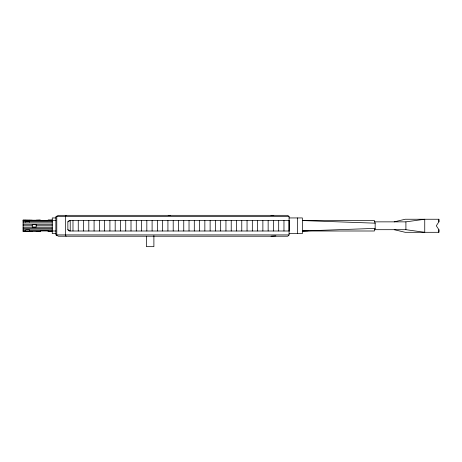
<?xml version="1.0" encoding="UTF-8"?>
<svg xmlns="http://www.w3.org/2000/svg" width="462" height="462" viewBox="0 0 462 462"><rect width="100%" height="100%" fill="white"/><g stroke="black" fill="none" stroke-linecap="round" stroke-linejoin="round"><path stroke-width="0.69" d="M303.788 220.611L302.35 220.553L374.434 220.553L375.156 223.169L375.156 228.39L374.434 231L302.35 231L308.096 230.769M66.043 215.332L65.5 216.638L65.5 234.915L66.043 236.221M394.219 221.858L405.197 219.248L438.9 219.248L438.9 221.858L436.29 225.779L438.9 229.695L438.9 232.305L405.197 232.305L394.219 229.695M67.862 221.858L69.167 220.553L289.206 220.553L289.206 231L69.167 231L67.862 229.695L67.862 221.858L70.218 220.553L70.218 231L67.862 229.695M56.474 235.227L56.78 234.915L289.085 234.915L289.085 216.638L287.78 215.332L58.466 215.332L55.856 216.638L55.856 234.915L58.466 236.221L287.78 236.221L289.085 234.915M374.439 221.858L405.907 221.858L424.745 219.248L424.745 232.305L405.907 229.695L374.439 229.695M271.015 236.221L275.883 235.868M302.35 231L375.156 228.39M56.474 216.332L56.78 216.638L289.085 216.638M55.856 217.943L52.252 217.943L52.252 233.61L55.856 233.61M289.085 217.943L302.35 217.943L302.35 233.61L289.085 233.61M52.252 220.033L48.123 220.033L48.123 220.692L40.286 220.692L40.286 220.033L36.157 220.207M23.1 220.23L40.286 220.23M48.123 220.23L52.252 220.23M52.252 220.553L55.856 220.553M23.1 220.801L25.71 220.801M29.626 220.801L52.252 220.801M25.71 221.604L29.626 221.604M23.1 221.714L52.252 221.714M438.9 221.858L438.813 219.248M23.1 222.903L52.252 222.903M23.1 224.289L52.252 224.289M23.1 225.779L32.242 225.779M36.157 225.779L52.252 225.779M23.1 227.264L52.252 227.264M23.1 228.65L52.252 228.65M438.9 229.695L438.813 232.305M23.1 229.839L52.252 229.839M23.1 230.752L25.71 230.752M29.626 230.752L52.252 230.752M52.252 231L55.856 231M23.1 231.329L40.286 231.329M48.123 231.329L52.252 231.329M52.252 231.52L48.123 231.52L48.123 230.861L40.286 230.861L40.286 231.52L36.157 231.352M302.35 220.553L375.156 223.169M271.015 215.332L273.799 215.535M168.203 215.332L170.316 215.546M405.907 221.858L405.907 229.695M297.597 217.943L297.597 233.61M289.166 220.553L289.166 231M283.968 220.553L283.968 231M278.696 220.553L278.696 231M273.417 220.553L273.417 231M268.145 220.553L268.145 231M262.872 220.553L262.872 231M257.594 220.553L257.594 231M252.321 220.553L252.321 231M247.049 220.553L247.049 231M241.77 220.553L241.77 231M236.498 220.553L236.498 231M231.225 220.553L231.225 231M225.947 220.553L225.947 231M220.674 220.553L220.674 231M215.402 220.553L215.402 231M210.123 220.553L210.123 231M204.851 220.553L204.851 231M199.578 220.553L199.578 231M194.3 220.553L194.3 231M189.027 220.553L189.027 231M183.755 220.553L183.755 231M178.476 220.553L178.476 231M173.204 220.553L173.204 231M167.925 220.553L167.925 231M162.653 220.553L162.653 231M157.38 220.553L157.38 231M153.892 235.608L153.892 246.668L146.396 246.668L146.396 236.221M152.102 220.553L152.102 231M146.829 220.553L146.829 231M141.557 220.553L141.557 231M136.278 220.553L136.278 231M131.006 220.553L131.006 231M125.733 220.553L125.733 231M120.455 220.553L120.455 231M115.182 220.553L115.182 231M109.91 220.553L109.91 231M104.631 220.553L104.631 231M99.359 220.553L99.359 231M94.086 220.553L94.086 231M88.808 220.553L88.808 231M83.535 220.553L83.535 231M78.257 220.553L78.257 231M72.984 220.553L72.984 231M56.78 216.638L56.78 234.915M32.242 220.207L23.1 220.033L23.1 231.52L32.242 231.352M29.626 220.207L29.626 222.193M29.626 231.352L29.626 229.949L25.71 229.949L25.71 231.352M25.71 220.207L25.71 222.193M36.157 224.474L32.242 224.474L32.242 227.085L36.157 227.085L36.157 224.474"/></g></svg>
